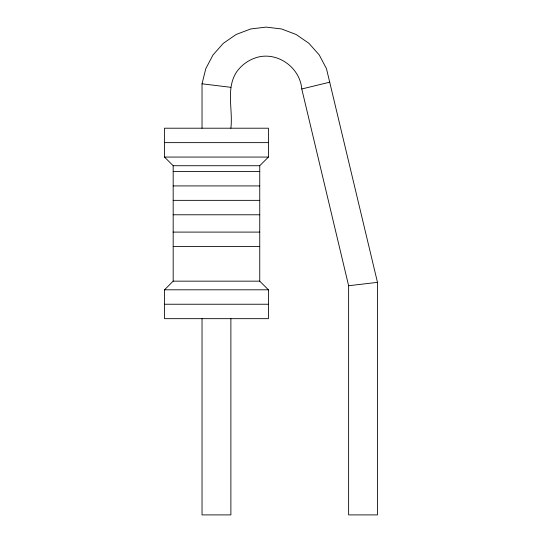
<?xml version="1.0" encoding="UTF-8"?>
<svg xmlns="http://www.w3.org/2000/svg" width="542" height="542" viewBox="0 0 542 542"><rect width="100%" height="100%" fill="white"/><g stroke="black" fill="none" stroke-linecap="round" stroke-linejoin="round"><path stroke-width="0.81" d="M202.03 128.21L202.03 83.807L205.777 68.699L213.02 54.938L223.345 43.306L236.149 34.478L250.689 28.97L266.129 27.1L281.569 28.97L296.108 34.478L308.913 43.306L319.238 54.938L326.48 68.699L377.483 282.348L377.483 514.9L348.628 514.9L348.628 285.736L301.779 88.976C300.038 67.899 278.263 51.768 257.64 57.201C249.32 59.484 242.023 64.512 236.929 71.476C225.486 88.17 233.135 109.559 230.885 128.21M259.747 165.723L268.405 157.065L268.405 128.21L164.517 128.21L164.517 157.065L173.176 165.723L173.176 281.156L164.517 289.807L164.517 318.669L268.405 318.669L268.405 289.807L259.747 281.156L259.747 165.723L173.176 165.723M301.779 88.976L329.821 82.16M348.628 285.736L377.483 282.348M164.517 142.634L268.405 142.634M164.517 157.065L268.405 157.065M173.176 171.496L259.747 171.496M173.176 185.92L259.747 185.92M173.176 200.35L259.747 200.35M173.176 214.781L259.747 214.781M173.176 232.098L259.747 232.098M173.176 246.522L259.747 246.522M173.176 281.156L259.747 281.156M164.517 289.807L268.405 289.807M164.517 304.238L268.405 304.238M202.03 83.807L230.885 87.33M230.885 318.669L230.885 514.9L202.03 514.9L202.03 318.669"/></g></svg>
